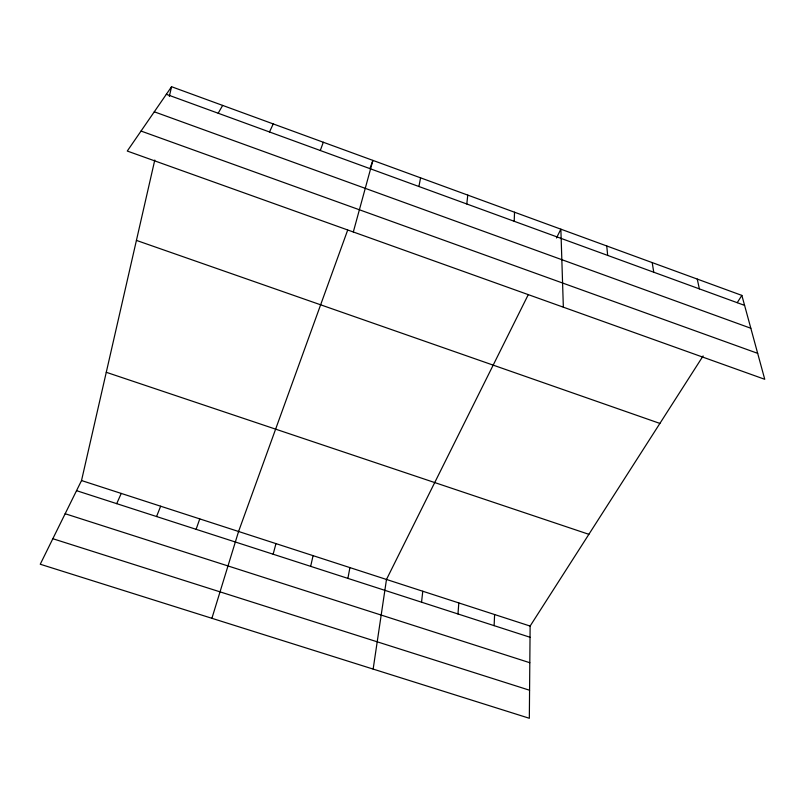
<?xml version="1.0" encoding="UTF-8"?>
<svg xmlns="http://www.w3.org/2000/svg" width="805" height="805" viewBox="0 0 805 805"><rect width="100%" height="100%" fill="white"/><g stroke="black" fill="none" stroke-linecap="round" stroke-linejoin="round"><path stroke-width="1.21" d="M703.107 355.941L530.123 626.059L529.338 718.281L40.25 564.235L81.526 480.545L154.791 160.034M514.204 221.284L514.536 212.218M494.129 625.656L494.602 614.537M457.975 613.963L458.82 602.935M466.789 203.977L467.775 195.112M421.548 602.19L422.776 591.242M373.148 669.086L386.481 579.469L528.271 294.64M347.901 578.382L349.913 567.606M418.922 186.508L420.572 177.835M310.66 566.348L313.075 555.651M169.342 96.409L171.556 86.719L741.868 295.405L764.75 379.296L127.271 151.048L171.556 86.719M273.147 554.222L275.964 543.617M353.315 231.981L372.906 160.396L369.938 168.597M211.906 618.3L238.572 531.491L347.649 230.17M196.108 529.318L199.761 518.903M320.289 150.505L323.318 142.254M156.562 516.538L160.658 506.214M116.705 503.648L121.243 493.425M269.494 131.97L273.237 123.92M556.476 237.988L560.864 229.173L563.349 307.188M218.175 113.233L222.653 105.415M737.229 302.66L741.868 295.405M52.838 538.716L529.569 690.237M65.155 513.731L529.811 662.726M81.526 480.545L530.123 626.059M76.535 490.668L530.022 637.258M106.27 372.292L588.878 534.319M136.427 240.403L659.889 423.42M141.036 131.054L757.676 353.345M154.288 111.804L750.834 328.259M166.333 94.316L744.585 305.377M697.251 279.083L699.374 288.874M652.211 262.601L653.74 272.211M606.749 245.968L607.664 255.396"/></g></svg>
